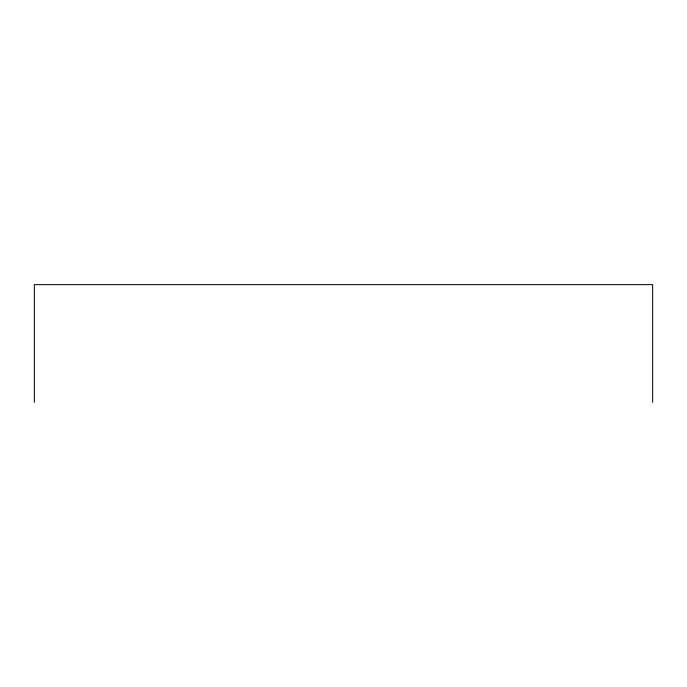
<?xml version="1.0" encoding="UTF-8"?>
<svg xmlns="http://www.w3.org/2000/svg" width="687" height="687" viewBox="0 0 687 687"><rect width="100%" height="100%" fill="white"/><g stroke="black" fill="none" stroke-linecap="round" stroke-linejoin="round"><path stroke-width="1.03" d="M652.65 402.342L652.65 284.658L34.35 284.658L34.35 402.342"/></g></svg>
